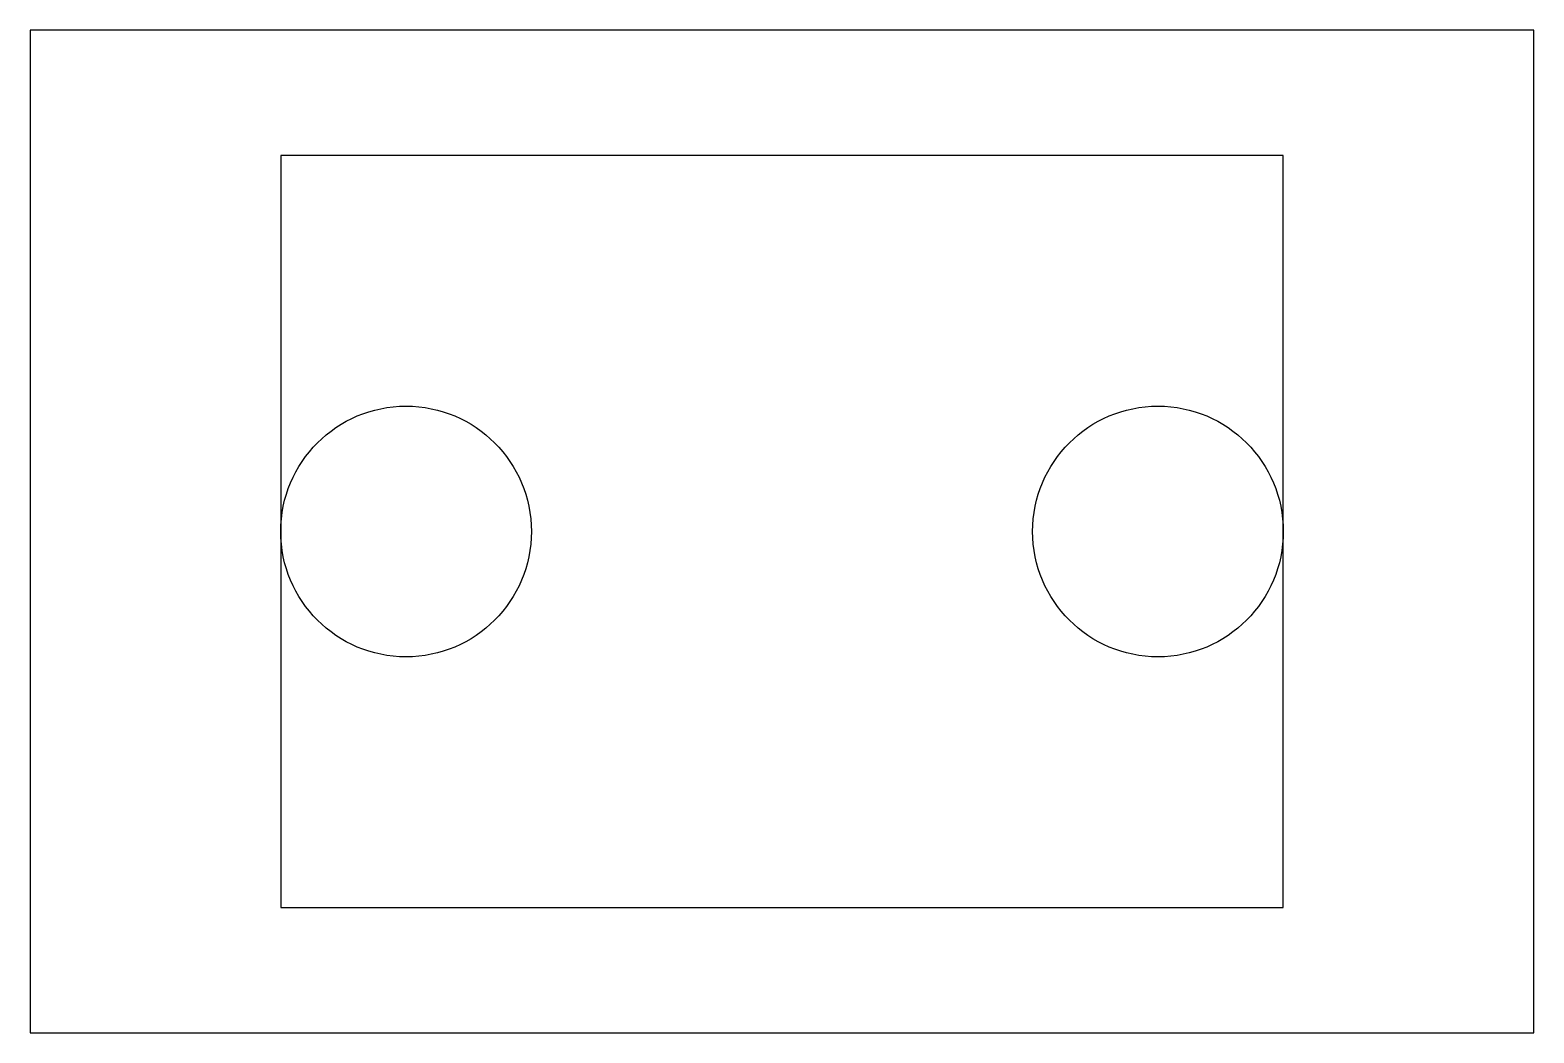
# Model space of a CAD drawing. Header units: millimetres. Extents: x 0 to 60, y 0 to 40.
import ezdxf

# ---------------------------------------------------------------- set-up
doc = ezdxf.new("R2010")
doc.units = ezdxf.units.MM
doc.layers.add('HOLES', color=1, linetype='Continuous')
doc.layers.add('OUTLINE', color=7, linetype='Continuous')

msp = doc.modelspace()

# ---------------------------------------------------------------- linework, layer by layer
at = {"layer": 'HOLES'}
for centre in [(15, 20), (45, 20)]:
    msp.add_circle(centre, 5, dxfattribs=at)
at = {"layer": 'OUTLINE'}
msp.add_lwpolyline([(0, 0), (60, 0), (60, 40), (0, 40), (0, 0)], dxfattribs=at)
msp.add_3dface([(10, 5), (50, 5), (50, 35), (10, 35)], dxfattribs=at)

doc.saveas('drawing.dxf')
